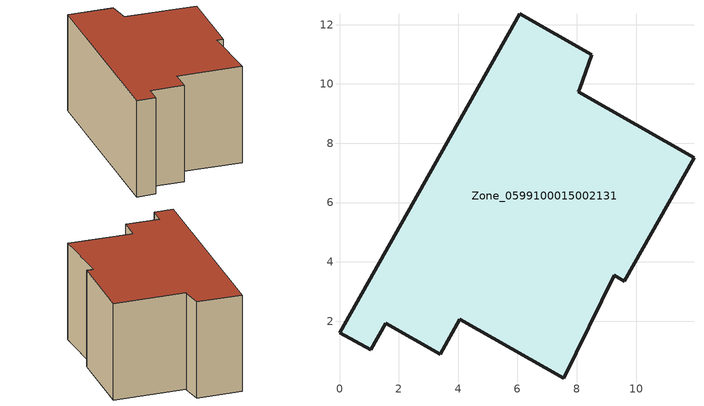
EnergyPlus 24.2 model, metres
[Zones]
Zone_0599100015002131
 floor ground (C_G): 3.39,0.88 1.55,1.93 1.05,1.04 0,1.61 6.08,12.37 8.51,10.99 8.1,9.83 8.04,9.73 11.95,7.51 9.6,3.35 9.26,3.54 7.57,0.08 4.06,2.07 z1.74
 wall outside (C_F): 8.51,10.99 6.08,12.37 0,1.61 1.05,1.04 1.55,1.93 3.39,0.88 4.06,2.07 7.57,0.08 9.26,3.54 9.6,3.35 11.95,7.51 8.04,9.73 8.1,9.83 8.51,10.99 z1.74:7.97
 roof outside (C_R): 8.1,9.83 8.51,10.99 6.08,12.37 0,1.61 1.05,1.04 1.55,1.93 3.39,0.88 4.06,2.07 7.57,0.08 9.26,3.54 9.6,3.35 11.95,7.51 8.04,9.73 z7.97
[BUILDING]
Pand.0599100015002131: North Axis=0; Terrain=City; Loads Convergence Tolerance Value=0.04; Temperature Convergence Tolerance Value=0.4; Solar Distribution=FullExterior; Maximum Number of Warmup Days=25; Minimum Number of Warmup Days=1
[Site:Location]
Rotterdam.The.Hague.AP_ZH_NLD Design_Conditions: Latitude=51.96; Longitude=4.45; Time Zone=1; Elevation=-4.5
[SITE:GROUNDTEMPERATURE:BUILDINGSURFACE]
18, 18, 18, 18, 18, 18, 18, 18, 18, 18, 18, 18
[MATERIAL] Thermal Absorptance=0.9; Solar Absorptance=0.7; Visible Absorptance=0.7
Name | Roughness | Thickness | Conductivity | Density | Specific Heat
G.TC.1975-1991 | MediumSmooth | 0.15 | 0.288461 | 540 | 1210
F.TC.1975-1991 | Rough | 0.3 | 0.230769 | 1920 | 840
R.TC.1975-1991 | MediumRough | 0.2 | 0.153846 | 1500 | 1000
[CONSTRUCTION]
C_G: G.TC.1975-1991
C_F: F.TC.1975-1991
C_R: R.TC.1975-1991
[ZONE]
Zone_0599100015002131: Type=1; Multiplier=1; Ceiling Height=Autocalculate; Volume=Autocalculate; Floor Area=autocalculate; Part of Total Floor Area=Yes
[ZONEINFILTRATION:DESIGNFLOWRATE]
Infil_Zone_0599100015002131: Zone or ZoneList or Space or SpaceList=Zone_0599100015002131; Schedule=AlwaysOn; Design Flow Rate Calculation Method=Flow/Area; Flow Rate per Floor Area=0.003; Constant Term Coefficient=1; Temperature Term Coefficient=0; Velocity Term Coefficient=0; Velocity Squared Term Coefficient=0
[HVACTEMPLATE:ZONE:IDEALLOADSAIRSYSTEM]
Zone_0599100015002131: Maximum Heating Supply Air Temperature=50; Minimum Cooling Supply Air Temperature=13; Maximum Heating Supply Air Humidity Ratio=0.0156; Minimum Cooling Supply Air Humidity Ratio=0.0077; Heating Limit=NoLimit; Cooling Limit=NoLimit; Dehumidification Control Type=ConstantSensibleHeatRatio; Cooling Sensible Heat Ratio=0.7; Dehumidification Setpoint=60; Humidification Control Type=None; Humidification Setpoint=30; Outdoor Air Method=None; Outdoor Air Flow Rate per Person=0.00944; Outdoor Air Flow Rate per Zone Floor Area=0; Outdoor Air Flow Rate per Zone=0; Demand Controlled Ventilation Type=None; Outdoor Air Economizer Type=NoEconomizer; Heat Recovery Type=None; Sensible Heat Recovery Effectiveness=0.7; Latent Heat Recovery Effectiveness=0.65
[ZONECONTROL:THERMOSTAT]
ThermostatControl_Zone_0599100015002131: Zone or ZoneList=Zone_0599100015002131; Control Type Schedule=DualSetpointControlType; Control 1=Thermostat_Zone_0599100015002131; Temperature Difference Between Cutout And Setpoint=0
[THERMOSTATSETPOINT:DUALSETPOINT]
Thermostat_Zone_0599100015002131: Heating Setpoint Temperature Schedule=HeatingSetpoint_Zone_0599100015002131; Cooling Setpoint Temperature Schedule=CoolingSetpoint_Zone_0599100015002131
[SCHEDULE:COMPACT]
HeatingSetpoint_Zone_0599100015002131: Through: 12/31, For: AllDays, Until: 24:00, 21
CoolingSetpoint_Zone_0599100015002131: Through: 12/31, For: AllDays, Until: 24:00, 24
DualSetpointControlType: Through: 12/31, For: AllDays, Until: 24:00, 4
AlwaysOn: Through: 12/31, For: AllDays, Until: 24:00, 1
